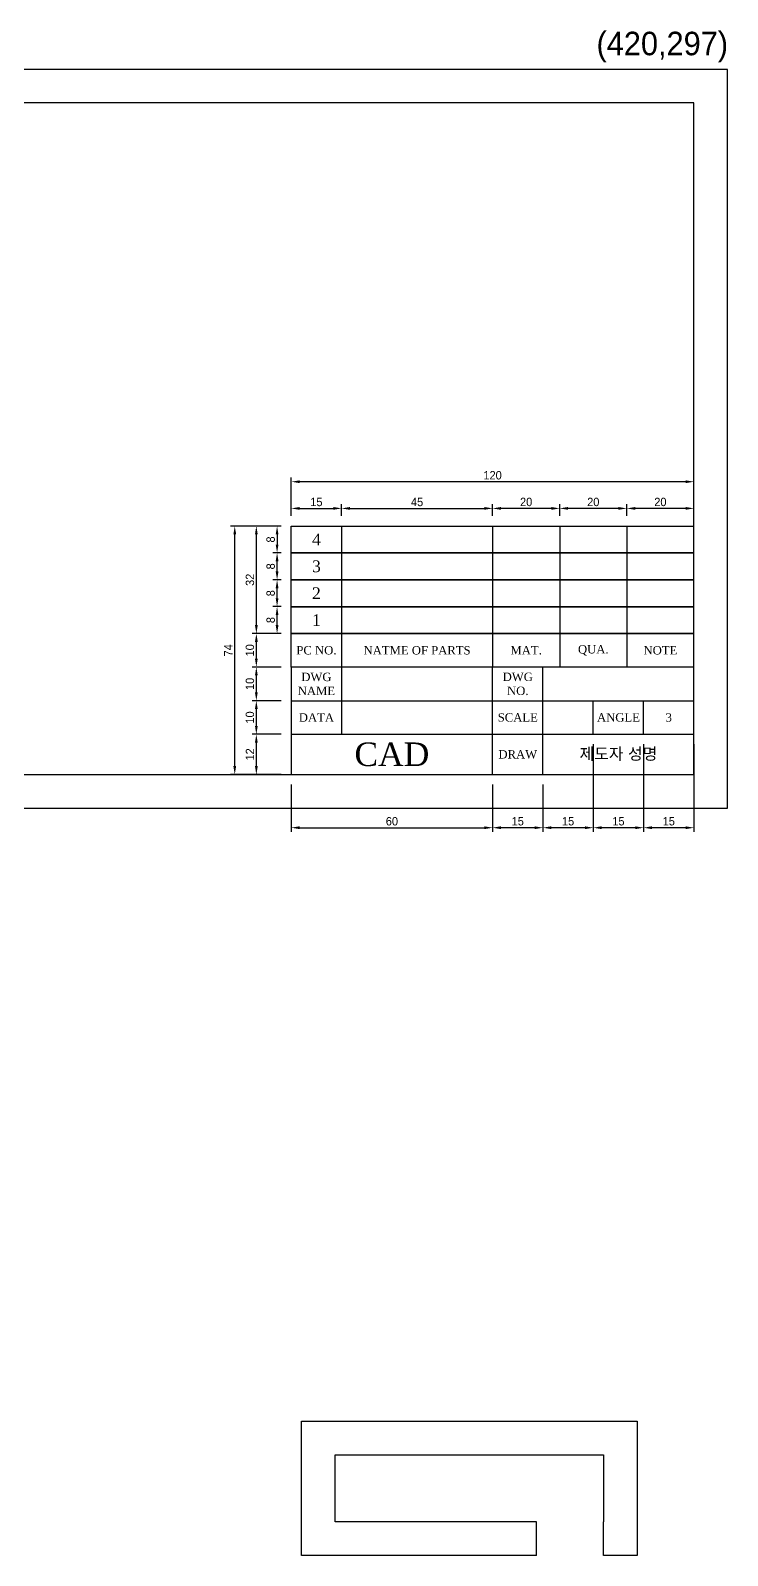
# Model space of a CAD drawing. Header units: millimetres. Extents: x 106 to 2619, y 244 to 1783.
# Drawn here: x 943.7 to 1151.4, y 925.4 to 1379.6 of the extents above; entities that cross this region are included whole.
import ezdxf

# ---------------------------------------------------------------- set-up
doc = ezdxf.new("R2010")
doc.units = ezdxf.units.MM
doc.header["$LTSCALE"] = 0.5
doc.styles.add('bb', font='')
doc.styles.get("Standard").update_dxf_attribs({"font": ''})
doc.styles.get('bb').set_extended_font_data('Gungsuh')
doc.styles.get('Standard').set_extended_font_data('Gulim')
doc.dimstyles.new('ISO-25', dxfattribs={"dimtxt": 2.5, "dimasz": 2.5, "dimexe": 1.25, "dimexo": 3, "dimtad": 1, "dimdsep": 46, "dimtxsty": 'Standard', "dimcen": 2.5, "dimclrd": 1, "dimclre": 1, "dimclrt": 5, "dimadec": 0, "dimazin": 0, "dimtfac": 1, "dimtmove": 0, "dimatfit": 3, "dimfxl": 1, "dimtfillclr": 1, "dimarcsym": 0})

# ---------------------------------------------------------------- blocks, each defined once
blk = doc.blocks.new('*D35')
at = {"color": 1, "lineweight": -2, "transparency": 16777216}
for p, q in [((1021.43, 1235), (1021.43, 1238.51)), ((1023.93, 1237.26), (1033.93, 1237.26)), ((1036.43, 1235), (1036.43, 1238.51))]:
    blk.add_line(p, q, dxfattribs=at)
at = {"color": 1, "transparency": 16777216}
for points in [[(1023.93, 1237.68), (1023.93, 1236.84), (1021.43, 1237.26)], [(1033.93, 1237.68), (1033.93, 1236.84), (1036.43, 1237.26)]]:
    blk.add_solid(points, dxfattribs=at)
at = {"layer": 'Defpoints', "color": 0, "transparency": 16777216}
for p in [(1036.43, 1237.26), (1021.43, 1232), (1036.43, 1232)]:
    blk.add_point(p, dxfattribs=at)
at = {"color": 5, "transparency": 16777216, "insert": (1028.93, 1239.17), "char_height": 2.5, "attachment_point": 5}
blk.add_mtext('15', dxfattribs=at)
blk = doc.blocks.new('*D36')
at = {"color": 1, "lineweight": -2, "transparency": 16777216}
for p, q in [((1036.43, 1235), (1036.43, 1238.51)), ((1038.93, 1237.26), (1078.93, 1237.26)), ((1081.43, 1235), (1081.43, 1238.51))]:
    blk.add_line(p, q, dxfattribs=at)
at = {"color": 1, "transparency": 16777216}
for points in [[(1038.93, 1237.68), (1038.93, 1236.84), (1036.43, 1237.26)], [(1078.93, 1237.68), (1078.93, 1236.84), (1081.43, 1237.26)]]:
    blk.add_solid(points, dxfattribs=at)
at = {"layer": 'Defpoints', "color": 0, "transparency": 16777216}
for p in [(1081.43, 1237.26), (1036.43, 1232), (1081.43, 1232)]:
    blk.add_point(p, dxfattribs=at)
at = {"color": 5, "transparency": 16777216, "insert": (1058.93, 1239.17), "char_height": 2.5, "attachment_point": 5}
blk.add_mtext('45', dxfattribs=at)
blk = doc.blocks.new('*D37')
at = {"color": 1, "lineweight": -2, "transparency": 16777216}
for p, q in [((1081.43, 1235), (1081.43, 1238.51)), ((1098.93, 1237.26), (1083.93, 1237.26)), ((1101.43, 1235), (1101.43, 1238.51))]:
    blk.add_line(p, q, dxfattribs=at)
at = {"color": 1, "transparency": 16777216}
for points in [[(1083.93, 1237.68), (1083.93, 1236.84), (1081.43, 1237.26)], [(1098.93, 1237.68), (1098.93, 1236.84), (1101.43, 1237.26)]]:
    blk.add_solid(points, dxfattribs=at)
at = {"layer": 'Defpoints', "color": 0, "transparency": 16777216}
for p in [(1081.43, 1237.26), (1081.43, 1232), (1101.43, 1232)]:
    blk.add_point(p, dxfattribs=at)
at = {"color": 5, "transparency": 16777216, "insert": (1091.43, 1239.17), "char_height": 2.5, "attachment_point": 5}
blk.add_mtext('20', dxfattribs=at)
blk = doc.blocks.new('*D38')
at = {"color": 1, "lineweight": -2, "transparency": 16777216}
for p, q in [((1101.43, 1235), (1101.43, 1238.51)), ((1118.93, 1237.26), (1103.93, 1237.26)), ((1121.43, 1235), (1121.43, 1238.51))]:
    blk.add_line(p, q, dxfattribs=at)
at = {"color": 1, "transparency": 16777216}
for points in [[(1103.93, 1237.68), (1103.93, 1236.84), (1101.43, 1237.26)], [(1118.93, 1237.68), (1118.93, 1236.84), (1121.43, 1237.26)]]:
    blk.add_solid(points, dxfattribs=at)
at = {"layer": 'Defpoints', "color": 0, "transparency": 16777216}
for p in [(1101.43, 1237.26), (1101.43, 1232), (1121.43, 1232)]:
    blk.add_point(p, dxfattribs=at)
at = {"color": 5, "transparency": 16777216, "insert": (1111.43, 1239.17), "char_height": 2.5, "attachment_point": 5}
blk.add_mtext('20', dxfattribs=at)
blk = doc.blocks.new('*D39')
at = {"color": 1, "lineweight": -2, "transparency": 16777216}
for p, q in [((1121.43, 1235), (1121.43, 1238.51)), ((1138.93, 1237.26), (1123.93, 1237.26)), ((1141.43, 1235), (1141.43, 1238.51))]:
    blk.add_line(p, q, dxfattribs=at)
at = {"color": 1, "transparency": 16777216}
for points in [[(1123.93, 1237.68), (1123.93, 1236.84), (1121.43, 1237.26)], [(1138.93, 1237.68), (1138.93, 1236.84), (1141.43, 1237.26)]]:
    blk.add_solid(points, dxfattribs=at)
at = {"layer": 'Defpoints', "color": 0, "transparency": 16777216}
for p in [(1121.43, 1237.26), (1121.43, 1232), (1141.43, 1232)]:
    blk.add_point(p, dxfattribs=at)
at = {"color": 5, "transparency": 16777216, "insert": (1131.43, 1239.17), "char_height": 2.5, "attachment_point": 5}
blk.add_mtext('20', dxfattribs=at)
blk = doc.blocks.new('*D40')
at = {"color": 1, "lineweight": -2, "transparency": 16777216}
for p, q in [((1021.43, 1235), (1021.43, 1246.46)), ((1138.93, 1245.21), (1023.93, 1245.21)), ((1141.43, 1235), (1141.43, 1246.46))]:
    blk.add_line(p, q, dxfattribs=at)
at = {"color": 1, "transparency": 16777216}
for points in [[(1023.93, 1245.62), (1023.93, 1244.79), (1021.43, 1245.21)], [(1138.93, 1245.62), (1138.93, 1244.79), (1141.43, 1245.21)]]:
    blk.add_solid(points, dxfattribs=at)
at = {"layer": 'Defpoints', "color": 0, "transparency": 16777216}
for p in [(1021.43, 1245.21), (1021.43, 1232), (1141.43, 1232)]:
    blk.add_point(p, dxfattribs=at)
at = {"color": 5, "transparency": 16777216, "insert": (1081.43, 1247.12), "char_height": 2.5, "attachment_point": 5}
blk.add_mtext('120', dxfattribs=at)
blk = doc.blocks.new('*D41')
at = {"color": 1, "lineweight": -2, "transparency": 16777216}
for p, q in [((1018.43, 1232), (1015.96, 1232)), ((1017.21, 1229.5), (1017.21, 1226.5)), ((1018.43, 1224), (1015.96, 1224))]:
    blk.add_line(p, q, dxfattribs=at)
at = {"color": 1, "transparency": 16777216}
for points in [[(1016.8, 1229.5), (1017.63, 1229.5), (1017.21, 1232)], [(1016.8, 1226.5), (1017.63, 1226.5), (1017.21, 1224)]]:
    blk.add_solid(points, dxfattribs=at)
at = {"layer": 'Defpoints', "color": 0, "transparency": 16777216}
for p in [(1021.43, 1232), (1017.21, 1224), (1021.43, 1224)]:
    blk.add_point(p, dxfattribs=at)
at = {"color": 5, "transparency": 16777216, "insert": (1015.31, 1228), "char_height": 2.5, "attachment_point": 5, "rotation": 90}
blk.add_mtext('8', dxfattribs=at)
blk = doc.blocks.new('*D42')
at = {"color": 1, "lineweight": -2, "transparency": 16777216}
for p, q in [((1018.43, 1224), (1015.96, 1224)), ((1017.21, 1218.5), (1017.21, 1221.5)), ((1018.43, 1216), (1015.96, 1216))]:
    blk.add_line(p, q, dxfattribs=at)
at = {"color": 1, "transparency": 16777216}
for points in [[(1016.8, 1221.5), (1017.63, 1221.5), (1017.21, 1224)], [(1016.8, 1218.5), (1017.63, 1218.5), (1017.21, 1216)]]:
    blk.add_solid(points, dxfattribs=at)
at = {"layer": 'Defpoints', "color": 0, "transparency": 16777216}
for p in [(1017.21, 1224), (1021.43, 1224), (1021.43, 1216)]:
    blk.add_point(p, dxfattribs=at)
at = {"color": 5, "transparency": 16777216, "insert": (1015.31, 1220), "char_height": 2.5, "attachment_point": 5, "rotation": 90}
blk.add_mtext('8', dxfattribs=at)
blk = doc.blocks.new('*D43')
at = {"color": 1, "lineweight": -2, "transparency": 16777216}
for p, q in [((1018.43, 1216), (1015.96, 1216)), ((1017.21, 1210.5), (1017.21, 1213.5)), ((1018.43, 1208), (1015.96, 1208))]:
    blk.add_line(p, q, dxfattribs=at)
at = {"color": 1, "transparency": 16777216}
for points in [[(1016.8, 1213.5), (1017.63, 1213.5), (1017.21, 1216)], [(1016.8, 1210.5), (1017.63, 1210.5), (1017.21, 1208)]]:
    blk.add_solid(points, dxfattribs=at)
at = {"layer": 'Defpoints', "color": 0, "transparency": 16777216}
for p in [(1017.21, 1216), (1021.43, 1216), (1021.43, 1208)]:
    blk.add_point(p, dxfattribs=at)
at = {"color": 5, "transparency": 16777216, "insert": (1015.31, 1212), "char_height": 2.5, "attachment_point": 5, "rotation": 90}
blk.add_mtext('8', dxfattribs=at)
blk = doc.blocks.new('*D44')
at = {"color": 1, "lineweight": -2, "transparency": 16777216}
for p, q in [((1018.43, 1208), (1015.96, 1208)), ((1017.21, 1202.5), (1017.21, 1205.5)), ((1018.43, 1200), (1015.96, 1200))]:
    blk.add_line(p, q, dxfattribs=at)
at = {"color": 1, "transparency": 16777216}
for points in [[(1016.8, 1205.5), (1017.63, 1205.5), (1017.21, 1208)], [(1016.8, 1202.5), (1017.63, 1202.5), (1017.21, 1200)]]:
    blk.add_solid(points, dxfattribs=at)
at = {"layer": 'Defpoints', "color": 0, "transparency": 16777216}
for p in [(1017.21, 1208), (1021.43, 1208), (1021.43, 1200)]:
    blk.add_point(p, dxfattribs=at)
at = {"color": 5, "transparency": 16777216, "insert": (1015.31, 1204), "char_height": 2.5, "attachment_point": 5, "rotation": 90}
blk.add_mtext('8', dxfattribs=at)
blk = doc.blocks.new('*D45')
at = {"color": 1, "lineweight": -2, "transparency": 16777216}
for p, q in [((1018.43, 1232), (1009.78, 1232)), ((1011.03, 1202.5), (1011.03, 1229.5)), ((1018.43, 1200), (1009.78, 1200))]:
    blk.add_line(p, q, dxfattribs=at)
at = {"color": 1, "transparency": 16777216}
for points in [[(1010.62, 1229.5), (1011.45, 1229.5), (1011.03, 1232)], [(1010.62, 1202.5), (1011.45, 1202.5), (1011.03, 1200)]]:
    blk.add_solid(points, dxfattribs=at)
at = {"layer": 'Defpoints', "color": 0, "transparency": 16777216}
for p in [(1011.03, 1232), (1021.43, 1232), (1021.43, 1200)]:
    blk.add_point(p, dxfattribs=at)
at = {"color": 5, "transparency": 16777216, "insert": (1009.13, 1216), "char_height": 2.5, "attachment_point": 5, "rotation": 90}
blk.add_mtext('32', dxfattribs=at)
blk = doc.blocks.new('*D46')
at = {"color": 1, "lineweight": -2, "transparency": 16777216}
for p, q in [((1018.43, 1200), (1009.78, 1200)), ((1011.03, 1192.5), (1011.03, 1197.5)), ((1018.43, 1190), (1009.78, 1190))]:
    blk.add_line(p, q, dxfattribs=at)
at = {"color": 1, "transparency": 16777216}
for points in [[(1010.62, 1197.5), (1011.45, 1197.5), (1011.03, 1200)], [(1010.62, 1192.5), (1011.45, 1192.5), (1011.03, 1190)]]:
    blk.add_solid(points, dxfattribs=at)
at = {"layer": 'Defpoints', "color": 0, "transparency": 16777216}
for p in [(1011.03, 1200), (1021.43, 1200), (1021.43, 1190)]:
    blk.add_point(p, dxfattribs=at)
at = {"color": 5, "transparency": 16777216, "insert": (1009.12, 1195), "char_height": 2.5, "attachment_point": 5, "rotation": 90}
blk.add_mtext('10', dxfattribs=at)
blk = doc.blocks.new('*D47')
at = {"color": 1, "lineweight": -2, "transparency": 16777216}
for p, q in [((1018.43, 1190), (1009.78, 1190)), ((1011.03, 1182.5), (1011.03, 1187.5)), ((1018.43, 1180), (1009.78, 1180))]:
    blk.add_line(p, q, dxfattribs=at)
at = {"color": 1, "transparency": 16777216}
for points in [[(1010.62, 1187.5), (1011.45, 1187.5), (1011.03, 1190)], [(1010.62, 1182.5), (1011.45, 1182.5), (1011.03, 1180)]]:
    blk.add_solid(points, dxfattribs=at)
at = {"layer": 'Defpoints', "color": 0, "transparency": 16777216}
for p in [(1011.03, 1190), (1021.43, 1190), (1021.43, 1180)]:
    blk.add_point(p, dxfattribs=at)
at = {"color": 5, "transparency": 16777216, "insert": (1009.12, 1185), "char_height": 2.5, "attachment_point": 5, "rotation": 90}
blk.add_mtext('10', dxfattribs=at)
blk = doc.blocks.new('*D48')
at = {"color": 1, "lineweight": -2, "transparency": 16777216}
for p, q in [((1018.43, 1180), (1009.78, 1180)), ((1011.03, 1172.5), (1011.03, 1177.5)), ((1018.43, 1170), (1009.78, 1170))]:
    blk.add_line(p, q, dxfattribs=at)
at = {"color": 1, "transparency": 16777216}
for points in [[(1010.62, 1177.5), (1011.45, 1177.5), (1011.03, 1180)], [(1010.62, 1172.5), (1011.45, 1172.5), (1011.03, 1170)]]:
    blk.add_solid(points, dxfattribs=at)
at = {"layer": 'Defpoints', "color": 0, "transparency": 16777216}
for p in [(1011.03, 1180), (1021.43, 1180), (1021.43, 1170)]:
    blk.add_point(p, dxfattribs=at)
at = {"color": 5, "transparency": 16777216, "insert": (1009.12, 1175), "char_height": 2.5, "attachment_point": 5, "rotation": 90}
blk.add_mtext('10', dxfattribs=at)
blk = doc.blocks.new('*D49')
at = {"color": 1, "lineweight": -2, "transparency": 16777216}
for p, q in [((1018.43, 1170), (1009.78, 1170)), ((1011.03, 1160.5), (1011.03, 1167.5)), ((1018.43, 1158), (1009.78, 1158))]:
    blk.add_line(p, q, dxfattribs=at)
at = {"color": 1, "transparency": 16777216}
for points in [[(1010.62, 1167.5), (1011.45, 1167.5), (1011.03, 1170)], [(1010.62, 1160.5), (1011.45, 1160.5), (1011.03, 1158)]]:
    blk.add_solid(points, dxfattribs=at)
at = {"layer": 'Defpoints', "color": 0, "transparency": 16777216}
for p in [(1011.03, 1170), (1021.43, 1170), (1021.43, 1158)]:
    blk.add_point(p, dxfattribs=at)
at = {"color": 5, "transparency": 16777216, "insert": (1009.12, 1164), "char_height": 2.5, "attachment_point": 5, "rotation": 90}
blk.add_mtext('12', dxfattribs=at)
blk = doc.blocks.new('*D50')
at = {"color": 1, "lineweight": -2, "transparency": 16777216}
for p, q in [((1018.43, 1232), (1003.35, 1232)), ((1004.6, 1160.5), (1004.6, 1229.5)), ((1018.43, 1158), (1003.35, 1158))]:
    blk.add_line(p, q, dxfattribs=at)
at = {"color": 1, "transparency": 16777216}
for points in [[(1004.18, 1229.5), (1005.02, 1229.5), (1004.6, 1232)], [(1004.18, 1160.5), (1005.02, 1160.5), (1004.6, 1158)]]:
    blk.add_solid(points, dxfattribs=at)
at = {"layer": 'Defpoints', "color": 0, "transparency": 16777216}
for p in [(1004.6, 1232), (1021.43, 1232), (1021.43, 1158)]:
    blk.add_point(p, dxfattribs=at)
at = {"color": 5, "transparency": 16777216, "insert": (1002.69, 1195), "char_height": 2.5, "attachment_point": 5, "rotation": 90}
blk.add_mtext('74', dxfattribs=at)
blk = doc.blocks.new('*D51')
at = {"color": 1, "lineweight": -2, "transparency": 16777216}
for p, q in [((1021.43, 1155), (1021.43, 1140.92)), ((1081.43, 1155), (1081.43, 1140.92)), ((1023.93, 1142.17), (1078.93, 1142.17))]:
    blk.add_line(p, q, dxfattribs=at)
at = {"color": 1, "transparency": 16777216}
for points in [[(1023.93, 1142.59), (1023.93, 1141.75), (1021.43, 1142.17)], [(1078.93, 1142.59), (1078.93, 1141.75), (1081.43, 1142.17)]]:
    blk.add_solid(points, dxfattribs=at)
at = {"layer": 'Defpoints', "color": 0, "transparency": 16777216}
for p in [(1021.43, 1158), (1081.43, 1158), (1081.43, 1142.17)]:
    blk.add_point(p, dxfattribs=at)
at = {"color": 5, "transparency": 16777216, "insert": (1051.43, 1144.08), "char_height": 2.5, "attachment_point": 5}
blk.add_mtext('60', dxfattribs=at)
blk = doc.blocks.new('*D52')
at = {"color": 1, "lineweight": -2, "transparency": 16777216}
for p, q in [((1081.43, 1155), (1081.43, 1140.92)), ((1096.43, 1155), (1096.43, 1140.92)), ((1093.93, 1142.17), (1083.93, 1142.17))]:
    blk.add_line(p, q, dxfattribs=at)
at = {"color": 1, "transparency": 16777216}
for points in [[(1083.93, 1142.59), (1083.93, 1141.75), (1081.43, 1142.17)], [(1093.93, 1142.59), (1093.93, 1141.75), (1096.43, 1142.17)]]:
    blk.add_solid(points, dxfattribs=at)
at = {"layer": 'Defpoints', "color": 0, "transparency": 16777216}
for p in [(1081.43, 1158), (1096.43, 1158), (1081.43, 1142.17)]:
    blk.add_point(p, dxfattribs=at)
at = {"color": 5, "transparency": 16777216, "insert": (1088.93, 1144.08), "char_height": 2.5, "attachment_point": 5}
blk.add_mtext('15', dxfattribs=at)
blk = doc.blocks.new('*D53')
at = {"color": 1, "lineweight": -2, "transparency": 16777216}
for p, q in [((1111.43, 1167), (1111.43, 1140.92)), ((1096.43, 1155), (1096.43, 1140.92)), ((1108.93, 1142.17), (1098.93, 1142.17))]:
    blk.add_line(p, q, dxfattribs=at)
at = {"color": 1, "transparency": 16777216}
for points in [[(1098.93, 1142.59), (1098.93, 1141.75), (1096.43, 1142.17)], [(1108.93, 1142.59), (1108.93, 1141.75), (1111.43, 1142.17)]]:
    blk.add_solid(points, dxfattribs=at)
at = {"layer": 'Defpoints', "color": 0, "transparency": 16777216}
for p in [(1111.43, 1170), (1096.43, 1158), (1096.43, 1142.17)]:
    blk.add_point(p, dxfattribs=at)
at = {"color": 5, "transparency": 16777216, "insert": (1103.93, 1144.08), "char_height": 2.5, "attachment_point": 5}
blk.add_mtext('15', dxfattribs=at)
blk = doc.blocks.new('*D54')
at = {"color": 1, "lineweight": -2, "transparency": 16777216}
for p, q in [((1111.43, 1167), (1111.43, 1140.92)), ((1126.43, 1167), (1126.43, 1140.92)), ((1123.93, 1142.17), (1113.93, 1142.17))]:
    blk.add_line(p, q, dxfattribs=at)
at = {"color": 1, "transparency": 16777216}
for points in [[(1113.93, 1142.59), (1113.93, 1141.75), (1111.43, 1142.17)], [(1123.93, 1142.59), (1123.93, 1141.75), (1126.43, 1142.17)]]:
    blk.add_solid(points, dxfattribs=at)
at = {"layer": 'Defpoints', "color": 0, "transparency": 16777216}
for p in [(1111.43, 1170), (1126.43, 1170), (1111.43, 1142.17)]:
    blk.add_point(p, dxfattribs=at)
at = {"color": 5, "transparency": 16777216, "insert": (1118.93, 1144.08), "char_height": 2.5, "attachment_point": 5}
blk.add_mtext('15', dxfattribs=at)
blk = doc.blocks.new('*D55')
at = {"color": 1, "lineweight": -2, "transparency": 16777216}
for p, q in [((1126.43, 1167), (1126.43, 1140.92)), ((1141.43, 1167), (1141.43, 1140.92)), ((1138.93, 1142.17), (1128.93, 1142.17))]:
    blk.add_line(p, q, dxfattribs=at)
at = {"color": 1, "transparency": 16777216}
for points in [[(1128.93, 1142.59), (1128.93, 1141.75), (1126.43, 1142.17)], [(1138.93, 1142.59), (1138.93, 1141.75), (1141.43, 1142.17)]]:
    blk.add_solid(points, dxfattribs=at)
at = {"layer": 'Defpoints', "color": 0, "transparency": 16777216}
for p in [(1126.43, 1170), (1141.43, 1170), (1126.43, 1142.17)]:
    blk.add_point(p, dxfattribs=at)
at = {"color": 5, "transparency": 16777216, "insert": (1133.93, 1144.08), "char_height": 2.5, "attachment_point": 5}
blk.add_mtext('15', dxfattribs=at)

msp = doc.modelspace()

# ---------------------------------------------------------------- linework, layer by layer
for p, q in [((1021.4335, 1231.9966), (1036.4335, 1231.9966)), ((1021.4335, 1223.9966), (1021.4335, 1231.9966)), ((1036.4335, 1231.9966), (1081.4335, 1231.9966)), ((1036.4335, 1231.9966), (1036.4335, 1223.9966)), ((1081.4335, 1231.9966), (1101.4335, 1231.9966)), ((1081.4335, 1231.9966), (1081.4335, 1223.9966)), ((1101.4335, 1231.9966), (1121.4335, 1231.9966)), ((1101.4335, 1231.9966), (1101.4335, 1223.9966)), ((1121.4335, 1231.9966), (1141.4335, 1231.9966)), ((1121.4335, 1231.9966), (1121.4335, 1223.9966)), ((1021.4335, 1223.9966), (1036.4335, 1223.9966)), ((1021.4335, 1215.9966), (1021.4335, 1223.9966)), ((1141.4335, 1223.9966), (1021.4335, 1223.9966)), ((1036.4335, 1223.9966), (1081.4335, 1223.9966)), ((1036.4335, 1223.9966), (1036.4335, 1215.9966)), ((1081.4335, 1223.9966), (1101.4335, 1223.9966)), ((1081.4335, 1223.9966), (1081.4335, 1215.9966)), ((1101.4335, 1223.9966), (1121.4335, 1223.9966)), ((1101.4335, 1223.9966), (1101.4335, 1215.9966)), ((1121.4335, 1223.9966), (1141.4335, 1223.9966)), ((1121.4335, 1223.9966), (1121.4335, 1215.9966)), ((1021.4335, 1215.9966), (1036.4335, 1215.9966)), ((1021.4335, 1207.9966), (1021.4335, 1215.9966)), ((1141.4335, 1215.9966), (1021.4335, 1215.9966)), ((1036.4335, 1215.9966), (1081.4335, 1215.9966)), ((1036.4335, 1215.9966), (1036.4335, 1207.9966)), ((1081.4335, 1215.9966), (1101.4335, 1215.9966)), ((1081.4335, 1215.9966), (1081.4335, 1207.9966)), ((1101.4335, 1215.9966), (1121.4335, 1215.9966)), ((1101.4335, 1215.9966), (1101.4335, 1207.9966)), ((1121.4335, 1215.9966), (1141.4335, 1215.9966)), ((1121.4335, 1215.9966), (1121.4335, 1207.9966)), ((1021.4335, 1207.9966), (1036.4335, 1207.9966)), ((1021.4335, 1199.9966), (1021.4335, 1207.9966)), ((1141.4335, 1207.9966), (1021.4335, 1207.9966)), ((1036.4335, 1207.9966), (1081.4335, 1207.9966)), ((1036.4335, 1207.9966), (1036.4335, 1199.9966)), ((1081.4335, 1207.9966), (1101.4335, 1207.9966)), ((1081.4335, 1207.9966), (1081.4335, 1199.9966)), ((1101.4335, 1207.9966), (1121.4335, 1207.9966)), ((1101.4335, 1207.9966), (1101.4335, 1199.9966)), ((1121.4335, 1207.9966), (1141.4335, 1207.9966)), ((1121.4335, 1207.9966), (1121.4335, 1199.9966)), ((1021.4335, 1199.9966), (1036.4335, 1199.9966)), ((1021.4335, 1189.9966), (1021.4335, 1199.9966)), ((1141.4335, 1199.9966), (1021.4335, 1199.9966)), ((1036.4335, 1199.9966), (1081.4335, 1199.9966)), ((1036.4335, 1199.9966), (1036.4335, 1169.9966)), ((1081.4335, 1199.9966), (1101.4335, 1199.9966)), ((1081.4335, 1199.9966), (1081.4335, 1189.9966)), ((1101.4335, 1199.9966), (1121.4335, 1199.9966)), ((1101.4335, 1199.9966), (1101.4335, 1189.9966)), ((1121.4335, 1199.9966), (1141.4335, 1199.9966)), ((1121.4335, 1199.9966), (1121.4335, 1189.9966)), ((1141.4335, 1189.9966), (1021.4335, 1189.9966)), ((1021.4335, 1189.9966), (1021.4335, 1179.9966)), ((1081.4335, 1179.9966), (1081.4335, 1189.9966)), ((1096.4335, 1179.9966), (1096.4335, 1189.9966)), ((1021.4335, 1179.9966), (1036.4335, 1179.9966)), ((1021.4335, 1179.9966), (1021.4335, 1169.9966)), ((1036.4335, 1179.9966), (1081.4335, 1179.9966)), ((1081.4335, 1179.9966), (1096.4335, 1179.9966)), ((1081.4335, 1169.9966), (1081.4335, 1179.9966)), ((1096.4335, 1179.9966), (1111.4335, 1179.9966)), ((1096.4335, 1169.9966), (1096.4335, 1179.9966)), ((1111.4335, 1179.9966), (1126.4335, 1179.9966)), ((1111.4335, 1169.9966), (1111.4335, 1179.9966)), ((1126.4335, 1179.9966), (1141.4335, 1179.9966)), ((1126.4335, 1169.9966), (1126.4335, 1179.9966)), ((1021.4335, 1169.9966), (1036.4335, 1169.9966)), ((1021.4335, 1169.9966), (1021.4335, 1157.9966)), ((1036.4335, 1169.9966), (1081.4335, 1169.9966)), ((1081.4335, 1169.9966), (1096.4335, 1169.9966)), ((1081.4335, 1157.9966), (1081.4335, 1169.9966)), ((1096.4335, 1169.9966), (1111.4335, 1169.9966)), ((1096.4335, 1157.9966), (1096.4335, 1169.9966)), ((1111.4335, 1169.9966), (1126.4335, 1169.9966)), ((1126.4335, 1169.9966), (1141.4335, 1169.9966)), ((1024.5008, 925.4324), (1024.5008, 965.4324)), ((1024.5008, 965.4324), (1124.5008, 965.4324)), ((1124.5008, 965.4324), (1124.5008, 925.4324)), ((1034.5008, 935.4324), (1034.5008, 955.4324)), ((1034.5008, 955.4324), (1114.5008, 955.4324)), ((1114.5008, 955.4324), (1114.5008, 935.4324)), ((1094.5008, 935.4324), (1034.5008, 935.4324)), ((1094.5008, 925.4324), (1094.5008, 935.4324)), ((1114.5008, 925.4324), (1114.5008, 935.4324)), ((1114.5008, 935.4324), (1114.5008, 935.4324)), ((1094.5008, 925.4324), (1024.5008, 925.4324)), ((1124.5008, 925.4324), (1114.5008, 925.4324))]:
    msp.add_line(p, q)
msp.add_lwpolyline([(1151.4335, 1147.9966), (1151.4335, 1199.9966), (1151.4335, 1207.9966), (1151.4335, 1215.9966), (1151.4335, 1223.9966), (1151.4335, 1231.9966), (1151.4335, 1367.9966), (771.4335, 1367.9966), (771.4335, 1147.9966), (1021.4335, 1147.9966)], close=True)
for points in [[(1141.4335, 1189.9966), (1141.4335, 1199.9966), (1141.4335, 1207.9966), (1141.4335, 1215.9966), (1141.4335, 1223.9966), (1141.4335, 1231.9966), (1141.4335, 1357.9966), (781.4335, 1357.9966), (781.4335, 1157.9966), (1021.4335, 1157.9966), (1036.4335, 1157.9966)], [(1036.4335, 1157.9966), (1081.4335, 1157.9966), (1096.4335, 1157.9966), (1111.4335, 1157.9966), (1126.4335, 1157.9966), (1141.4335, 1157.9966), (1141.4335, 1169.9966), (1141.4335, 1179.9966), (1141.4335, 1189.9966)]]:
    msp.add_lwpolyline(points)

# ---------------------------------------------------------------- texts
at = {"insert": (1112.3949, 1379.2083), "char_height": 7, "attachment_point": 1}
msp.add_mtext_dynamic_manual_height_columns('(420,297)', width=22.071371, gutter_width=12.5, heights=[0], dxfattribs=at)
at = {"attachment_point": 5, "style": 'bb'}
for s, width, insert, char_height in [('4', 15, (1028.9335, 1227.9966), 3.4877), ('3', 15, (1028.9335, 1219.9966), 3.4877), ('2', 15, (1028.9335, 1211.9966), 3.4877), ('1', 15, (1028.9335, 1203.9966), 3.4877), ('PC NO.', 15, (1028.9335, 1194.9966), 2.5), ('NATME OF PARTS', 45, (1058.9335, 1194.9966), 2.5), ('MAT.', 20, (1091.4335, 1194.9966), 2.5), ('QUA.', 20, (1111.4335, 1194.9966), 2.5), ('NOTE', 20, (1131.4335, 1194.9966), 2.5), ('DWG\\PNAME', 15, (1028.9335, 1184.9966), 2.5), ('DWG\\PNO.', 15, (1088.9335, 1184.9966), 2.5), ('DATA', 15, (1028.9335, 1174.9966), 2.5), ('SCALE', 15, (1088.9335, 1174.9966), 2.5), ('ANGLE', 15, (1118.9335, 1174.9966), 2.5), ('3', 15, (1133.9335, 1174.9966), 2.5), ('CAD', 60, (1051.4335, 1163.9966), 7), ('DRAW', 15, (1088.9335, 1163.9966), 2.5), ('제도자 성명', 45, (1118.9335, 1163.9966), 3.48774)]:
    msp.add_mtext_dynamic_manual_height_columns(s, width=width, gutter_width=17.4387, heights=[0], dxfattribs=dict(at, insert=insert, char_height=char_height))

# ---------------------------------------------------------------- dimensions: what is measured, and where the dimension line sits
for base, p1, p2, picture, middle in [((1021.4335, 1245.2063), (1141.4335, 1231.9966), (1021.4335, 1231.9966), '*D40', (1081.4335, 1247.1163)), ((1036.4335, 1237.2605), (1021.4335, 1231.9966), (1036.4335, 1231.9966), '*D35', (1028.9335, 1239.1705)), ((1081.4335, 1237.2605), (1036.4335, 1231.9966), (1081.4335, 1231.9966), '*D36', (1058.9335, 1239.1688)), ((1081.4335, 1237.2605), (1101.4335, 1231.9966), (1081.4335, 1231.9966), '*D37', (1091.4335, 1239.1671)), ((1101.4335, 1237.2605), (1121.4335, 1231.9966), (1101.4335, 1231.9966), '*D38', (1111.4335, 1239.1671)), ((1121.4335, 1237.2605), (1141.4335, 1231.9966), (1121.4335, 1231.9966), '*D39', (1131.4335, 1239.1671)), ((1096.4335, 1142.1687), (1111.4335, 1169.9966), (1096.4335, 1157.9966), '*D53', (1103.9335, 1144.0787)), ((1111.4335, 1142.1687), (1126.4335, 1169.9966), (1111.4335, 1169.9966), '*D54', (1118.9335, 1144.0787)), ((1126.4335, 1142.1687), (1141.4335, 1169.9966), (1126.4335, 1169.9966), '*D55', (1133.9335, 1144.0787)), ((1081.4335, 1142.1687), (1021.4335, 1157.9966), (1081.4335, 1157.9966), '*D51', (1051.4335, 1144.0754)), ((1081.4335, 1142.1687), (1096.4335, 1157.9966), (1081.4335, 1157.9966), '*D52', (1088.9335, 1144.0787))]:
    dim = msp.add_linear_dim(base=base, p1=p1, p2=p2, dimstyle='ISO-25')
    dim.commit()
    dim.dimension.update_dxf_attribs({"geometry": picture, "text_midpoint": middle})
for base, p1, p2, picture, middle in [((1004.6016, 1231.9966), (1021.4335, 1157.9966), (1021.4335, 1231.9966), '*D50', (1002.6917, 1194.9966)), ((1011.0338, 1231.9966), (1021.4335, 1199.9966), (1021.4335, 1231.9966), '*D45', (1009.1271, 1215.9966)), ((1017.2136, 1223.9966), (1021.4335, 1231.9966), (1021.4335, 1223.9966), '*D41', (1015.307, 1227.9966)), ((1017.2136, 1223.9966), (1021.4335, 1215.9966), (1021.4335, 1223.9966), '*D42', (1015.307, 1219.9966)), ((1017.2136, 1215.9966), (1021.4335, 1207.9966), (1021.4335, 1215.9966), '*D43', (1015.307, 1211.9966)), ((1017.2136, 1207.9966), (1021.4335, 1199.9966), (1021.4335, 1207.9966), '*D44', (1015.307, 1203.9966)), ((1011.0338, 1199.9966), (1021.4335, 1189.9966), (1021.4335, 1199.9966), '*D46', (1009.1238, 1194.9966)), ((1011.0338, 1189.9966), (1021.4335, 1179.9966), (1021.4335, 1189.9966), '*D47', (1009.1238, 1184.9966)), ((1011.0338, 1179.9966), (1021.4335, 1169.9966), (1021.4335, 1179.9966), '*D48', (1009.1238, 1174.9966)), ((1011.0338, 1169.9966), (1021.4335, 1157.9966), (1021.4335, 1169.9966), '*D49', (1009.1238, 1163.9966))]:
    dim = msp.add_linear_dim(base=base, p1=p1, p2=p2, angle=90, dimstyle='ISO-25')
    dim.commit()
    dim.dimension.update_dxf_attribs({"geometry": picture, "text_midpoint": middle})

doc.saveas('drawing.dxf')
